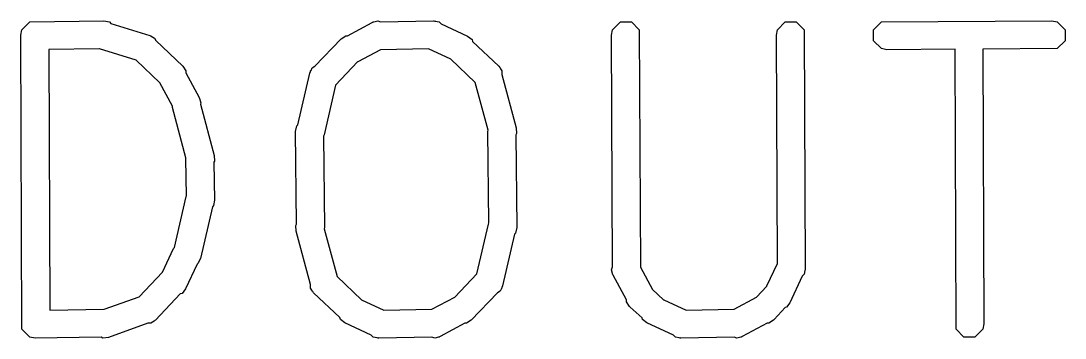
# Model space of a CAD drawing. Extents: x 48.4 to 111.7, y -108.5 to -45.7.
# Drawn here: x 105.575 to 109.195, y -93.217 to -92.117 of the extents above; entities that cross this region are included whole.
import ezdxf

# ---------------------------------------------------------------- set-up
doc = ezdxf.new("R2010")
doc.units = 0
doc.layers.add('BLACK', color=7, linetype='CONTINUOUS')

msp = doc.modelspace()

# ---------------------------------------------------------------- linework, layer by layer
at = {"layer": 'BLACK', "linetype": 'CONTINUOUS'}
for p, q in [((105.57833, -92.148285), (105.60539, -92.121225)), ((105.60539, -92.121225), (105.862619, -92.117419)), ((105.862619, -92.117419), (105.881753, -92.121225)), ((105.881753, -92.121225), (105.886552, -92.126024)), ((105.886552, -92.126024), (106.021287, -92.167604)), ((106.706938, -92.168844), (106.792639, -92.122698)), ((106.792639, -92.122698), (106.795054, -92.122036)), ((106.795054, -92.122036), (106.795866, -92.121225)), ((106.795866, -92.121225), (106.79817, -92.121183)), ((106.79817, -92.121183), (106.811455, -92.117545)), ((106.811455, -92.117545), (106.821119, -92.120766)), ((106.821119, -92.120766), (107.005476, -92.117419)), ((107.005476, -92.117419), (107.007932, -92.117907)), ((107.007932, -92.117907), (107.009021, -92.117545)), ((107.009021, -92.117545), (107.011216, -92.11856)), ((107.011216, -92.11856), (107.02461, -92.121225)), ((107.02461, -92.121225), (107.031185, -92.1278)), ((107.031185, -92.1278), (107.123074, -92.170316)), ((107.625949, -92.148285), (107.653009, -92.121225)), ((107.653009, -92.121225), (107.691277, -92.121225)), ((107.691277, -92.121225), (107.718337, -92.148285)), ((108.197377, -92.148285), (108.224437, -92.121225)), ((108.224437, -92.121225), (108.262705, -92.121225)), ((108.262705, -92.121225), (108.289765, -92.148285)), ((108.530711, -92.148285), (108.557771, -92.121225)), ((108.557771, -92.121225), (109.148333, -92.117419)), ((109.148333, -92.117419), (109.167467, -92.121225)), ((109.167467, -92.121225), (109.194527, -92.148285)), ((105.574524, -92.167419), (105.57833, -92.148285)), ((107.622143, -92.167419), (107.625949, -92.148285)), ((107.718337, -92.148285), (107.722116, -92.971137)), ((108.193571, -92.167419), (108.197377, -92.148285)), ((108.289765, -92.148285), (108.293571, -92.976942)), ((108.530711, -92.186553), (108.530711, -92.148285)), ((109.194527, -92.148285), (109.194527, -92.186553)), ((105.57833, -93.186553), (105.574524, -92.167419)), ((106.021287, -92.167604), (106.023462, -92.168844)), ((106.023462, -92.168844), (106.02461, -92.168844)), ((106.02461, -92.168844), (106.026324, -92.170475)), ((106.026324, -92.170475), (106.038235, -92.177265)), ((106.038235, -92.177265), (106.042571, -92.185938)), ((106.042571, -92.185938), (106.136069, -92.274921)), ((106.593904, -92.274777), (106.684407, -92.179683)), ((106.684407, -92.179683), (106.700628, -92.168844)), ((106.700628, -92.168844), (106.706938, -92.168844)), ((107.123074, -92.170316), (107.138486, -92.182278)), ((107.138486, -92.182278), (107.140587, -92.188582)), ((107.140587, -92.188582), (107.231307, -92.274921)), ((107.625828, -92.969808), (107.622143, -92.167419)), ((108.197202, -92.958139), (108.193571, -92.167419)), ((108.557771, -92.213613), (108.530711, -92.186553)), ((109.194527, -92.186553), (109.167467, -92.213613)), ((105.845571, -92.214148), (105.670973, -92.216731)), ((105.670973, -92.216731), (105.674347, -93.120204)), ((105.846808, -92.214853), (105.845571, -92.214148)), ((105.974031, -92.254114), (105.846808, -92.214853)), ((106.820955, -92.21731), (106.742123, -92.259759)), ((106.987745, -92.214282), (106.820955, -92.21731)), ((107.065166, -92.250104), (106.987745, -92.214282)), ((108.576905, -92.217419), (108.557771, -92.213613)), ((108.8128, -92.215898), (108.576905, -92.217419)), ((108.816425, -93.186553), (108.8128, -92.215898)), ((109.167467, -92.213613), (108.909063, -92.215278)), ((108.909063, -92.215278), (108.912619, -93.167419)), ((106.0558, -92.331935), (105.974031, -92.254114)), ((106.741421, -92.259951), (106.665453, -92.339773)), ((106.742123, -92.259759), (106.741421, -92.259951)), ((107.065359, -92.250393), (107.065166, -92.250104)), ((107.149653, -92.330617), (107.065359, -92.250393)), ((106.136069, -92.274921), (106.146908, -92.291142)), ((106.146908, -92.291142), (106.146908, -92.297452)), ((106.146908, -92.297452), (106.193054, -92.383153)), ((106.53444, -92.477888), (106.576017, -92.298149)), ((106.576017, -92.298149), (106.57833, -92.293252)), ((106.57833, -92.291142), (106.58031, -92.289061)), ((106.57833, -92.293252), (106.57833, -92.291142)), ((106.58031, -92.289061), (106.58435, -92.28051)), ((106.58435, -92.28051), (106.593904, -92.274777)), ((107.231307, -92.274921), (107.234315, -92.279423)), ((107.234315, -92.279423), (107.236126, -92.28051)), ((107.236126, -92.28051), (107.236856, -92.283225)), ((107.236856, -92.283225), (107.242146, -92.291142)), ((107.242146, -92.291142), (107.242146, -92.302901)), ((107.242146, -92.302901), (107.292078, -92.488625)), ((106.055993, -92.332637), (106.0558, -92.331935)), ((106.099633, -92.413683), (106.055993, -92.332637)), ((106.665453, -92.339773), (106.625412, -92.512879)), ((107.194346, -92.496853), (107.149653, -92.330617)), ((106.099826, -92.417641), (106.099633, -92.413683)), ((106.146727, -92.592091), (106.099826, -92.417641)), ((106.193054, -92.383153), (106.198207, -92.401969)), ((106.198207, -92.401969), (106.196739, -92.40637)), ((106.196739, -92.40637), (106.244459, -92.583863)), ((106.526905, -92.500752), (106.530711, -92.481618)), ((106.530711, -92.481618), (106.53444, -92.477888)), ((107.292078, -92.488625), (107.293026, -92.508111)), ((106.530372, -92.821855), (106.526905, -92.500752)), ((106.625412, -92.512879), (106.62348, -92.516967)), ((106.62348, -92.516967), (106.626905, -92.834085)), ((107.193571, -92.500752), (107.194346, -92.496853)), ((107.196995, -92.817869), (107.193571, -92.500752)), ((107.293026, -92.508111), (107.290103, -92.512981)), ((107.290103, -92.512981), (107.293571, -92.834085)), ((106.145952, -92.59599), (106.146727, -92.592091)), ((106.148948, -92.723536), (106.145952, -92.59599)), ((106.244459, -92.583863), (106.245407, -92.603349)), ((106.245407, -92.603349), (106.242867, -92.60758)), ((106.242867, -92.60758), (106.245952, -92.738847)), ((106.106661, -92.903032), (106.147445, -92.72672)), ((106.147445, -92.72672), (106.148948, -92.723536)), ((106.245952, -92.738847), (106.242146, -92.757981)), ((106.238416, -92.76171), (106.19684, -92.94145)), ((106.242146, -92.757981), (106.238416, -92.76171)), ((106.52745, -92.826726), (106.530372, -92.821855)), ((106.528398, -92.846212), (106.52745, -92.826726)), ((106.57833, -93.031935), (106.528398, -92.846212)), ((106.626905, -92.834085), (106.626129, -92.837983)), ((106.626129, -92.837983), (106.670822, -93.004218)), ((107.155022, -92.995063), (107.195064, -92.821958)), ((107.195064, -92.821958), (107.196995, -92.817869)), ((107.293571, -92.834085), (107.289765, -92.853219)), ((107.286035, -92.856948), (107.244459, -93.036688)), ((107.289765, -92.853219), (107.286035, -92.856948)), ((106.065647, -92.989013), (106.103611, -92.906963)), ((106.103611, -92.906963), (106.106661, -92.903032)), ((106.185139, -92.961109), (106.145435, -93.046922)), ((106.188507, -92.959089), (106.185139, -92.961109)), ((106.19684, -92.94145), (106.188507, -92.959089)), ((108.160885, -93.036631), (108.197202, -92.958139)), ((105.984429, -93.074242), (106.065359, -92.989206)), ((106.065359, -92.989206), (106.065647, -92.989013)), ((107.079053, -93.074887), (107.155022, -92.995063)), ((107.622269, -92.980487), (107.625828, -92.969808)), ((107.625938, -92.993887), (107.622269, -92.980487)), ((107.625949, -92.996076), (107.625938, -92.993887)), ((107.62676, -92.996887), (107.625949, -92.996076)), ((107.627422, -92.999303), (107.62676, -92.996887)), ((107.722116, -92.971137), (107.764054, -93.049022)), ((108.289765, -92.996076), (108.283189, -93.002651)), ((108.292429, -92.982682), (108.289765, -92.996076)), ((108.293445, -92.980487), (108.292429, -92.982682)), ((108.293571, -92.976942), (108.293082, -92.979398)), ((108.293082, -92.979398), (108.293445, -92.980487)), ((106.57833, -93.043695), (106.57833, -93.031935)), ((106.670822, -93.004218), (106.755118, -93.084445)), ((107.673568, -93.085003), (107.627422, -92.999303)), ((108.283189, -93.002651), (108.240673, -93.094541)), ((106.127169, -93.064435), (106.040832, -93.155155)), ((106.133474, -93.062334), (106.127169, -93.064435)), ((106.145435, -93.046922), (106.133474, -93.062334)), ((106.58362, -93.051612), (106.57833, -93.043695)), ((106.58435, -93.054327), (106.58362, -93.051612)), ((106.586158, -93.055412), (106.58435, -93.054327)), ((106.589168, -93.059916), (106.586158, -93.055412)), ((106.679887, -93.146254), (106.589168, -93.059916)), ((107.226572, -93.060059), (107.13607, -93.155155)), ((107.236126, -93.054327), (107.226572, -93.060059)), ((107.240165, -93.045775), (107.236126, -93.054327)), ((107.242146, -93.043695), (107.240165, -93.045775)), ((107.244459, -93.036688), (107.242146, -93.041584)), ((107.242146, -93.041584), (107.242146, -93.043695)), ((107.764054, -93.049022), (107.802737, -93.084445)), ((108.125175, -93.075507), (108.160596, -93.036825)), ((108.160596, -93.036825), (108.160885, -93.036631)), ((105.863488, -93.117591), (105.984429, -93.074242)), ((106.755118, -93.084445), (106.755311, -93.084733)), ((106.755311, -93.084733), (106.832731, -93.120555)), ((106.999519, -93.117527), (107.078353, -93.075079)), ((107.078353, -93.075079), (107.079053, -93.074887)), ((107.673568, -93.091314), (107.673568, -93.085003)), ((107.684406, -93.107535), (107.673568, -93.091314)), ((107.802737, -93.084445), (107.80293, -93.084733)), ((107.80293, -93.084733), (107.88035, -93.120555)), ((108.047138, -93.117527), (108.125175, -93.075507)), ((108.240673, -93.094541), (108.228712, -93.109953)), ((105.674347, -93.120204), (105.862619, -93.117419)), ((105.862619, -93.117419), (105.863488, -93.117591)), ((106.832731, -93.120555), (106.999519, -93.117527)), ((107.686959, -93.109873), (107.684406, -93.107535)), ((107.687002, -93.109952), (107.686959, -93.109873)), ((107.68707, -93.109974), (107.687002, -93.109952)), ((107.727865, -93.14733), (107.68707, -93.109974)), ((107.88035, -93.120555), (108.047138, -93.117527)), ((108.223482, -93.111695), (108.186127, -93.152491)), ((108.228712, -93.109953), (108.223482, -93.111695)), ((106.014741, -93.165994), (105.87843, -93.214853)), ((106.024611, -93.165994), (106.014741, -93.165994)), ((106.036031, -93.158362), (106.024611, -93.165994)), ((106.038235, -93.157573), (106.036031, -93.158362)), ((106.038747, -93.156547), (106.038235, -93.157573)), ((106.040832, -93.155155), (106.038747, -93.156547)), ((106.681989, -93.15256), (106.679887, -93.146254)), ((106.697401, -93.164521), (106.681989, -93.15256)), ((106.78929, -93.207037), (106.697401, -93.164521)), ((107.113537, -93.165994), (107.027837, -93.21214)), ((107.119849, -93.165994), (107.113537, -93.165994)), ((107.13607, -93.155155), (107.119849, -93.165994)), ((107.729608, -93.15256), (107.727865, -93.14733)), ((107.74502, -93.164521), (107.729608, -93.15256)), ((107.836909, -93.207037), (107.74502, -93.164521)), ((108.161156, -93.165994), (108.075456, -93.21214)), ((108.167468, -93.165994), (108.161156, -93.165994)), ((108.183689, -93.155155), (108.167468, -93.165994)), ((108.186026, -93.152602), (108.183689, -93.155155)), ((108.186105, -93.15256), (108.186026, -93.152602)), ((108.186127, -93.152491), (108.186105, -93.15256)), ((108.912619, -93.167419), (108.908813, -93.186553)), ((105.60539, -93.213613), (105.57833, -93.186553)), ((105.624524, -93.217419), (105.60539, -93.213613)), ((105.852578, -93.214044), (105.624524, -93.217419)), ((105.859075, -93.217293), (105.852578, -93.214044)), ((105.87843, -93.214853), (105.859075, -93.217293)), ((106.795866, -93.213613), (106.78929, -93.207037)), ((106.809259, -93.216277), (106.795866, -93.213613)), ((106.999356, -93.214071), (106.815, -93.217419)), ((107.009021, -93.217293), (106.999356, -93.214071)), ((107.022305, -93.213654), (107.009021, -93.217293)), ((107.02461, -93.213613), (107.022305, -93.213654)), ((107.025421, -93.212801), (107.02461, -93.213613)), ((107.027837, -93.21214), (107.025421, -93.212801)), ((107.843485, -93.213613), (107.836909, -93.207037)), ((107.856878, -93.216277), (107.843485, -93.213613)), ((108.046975, -93.214071), (107.862619, -93.217419)), ((108.05664, -93.217293), (108.046975, -93.214071)), ((108.069924, -93.213654), (108.05664, -93.217293)), ((108.072229, -93.213613), (108.069924, -93.213654)), ((108.07304, -93.212801), (108.072229, -93.213613)), ((108.075456, -93.21214), (108.07304, -93.212801)), ((108.843485, -93.213613), (108.816425, -93.186553)), ((108.881753, -93.213613), (108.843485, -93.213613)), ((108.908813, -93.186553), (108.881753, -93.213613)), ((106.811455, -93.217293), (106.809259, -93.216277)), ((106.812543, -93.21693), (106.811455, -93.217293)), ((106.815, -93.217419), (106.812543, -93.21693)), ((107.859074, -93.217293), (107.856878, -93.216277)), ((107.860162, -93.21693), (107.859074, -93.217293)), ((107.862619, -93.217419), (107.860162, -93.21693))]:
    msp.add_line(p, q, dxfattribs=at)

doc.saveas('drawing.dxf')
